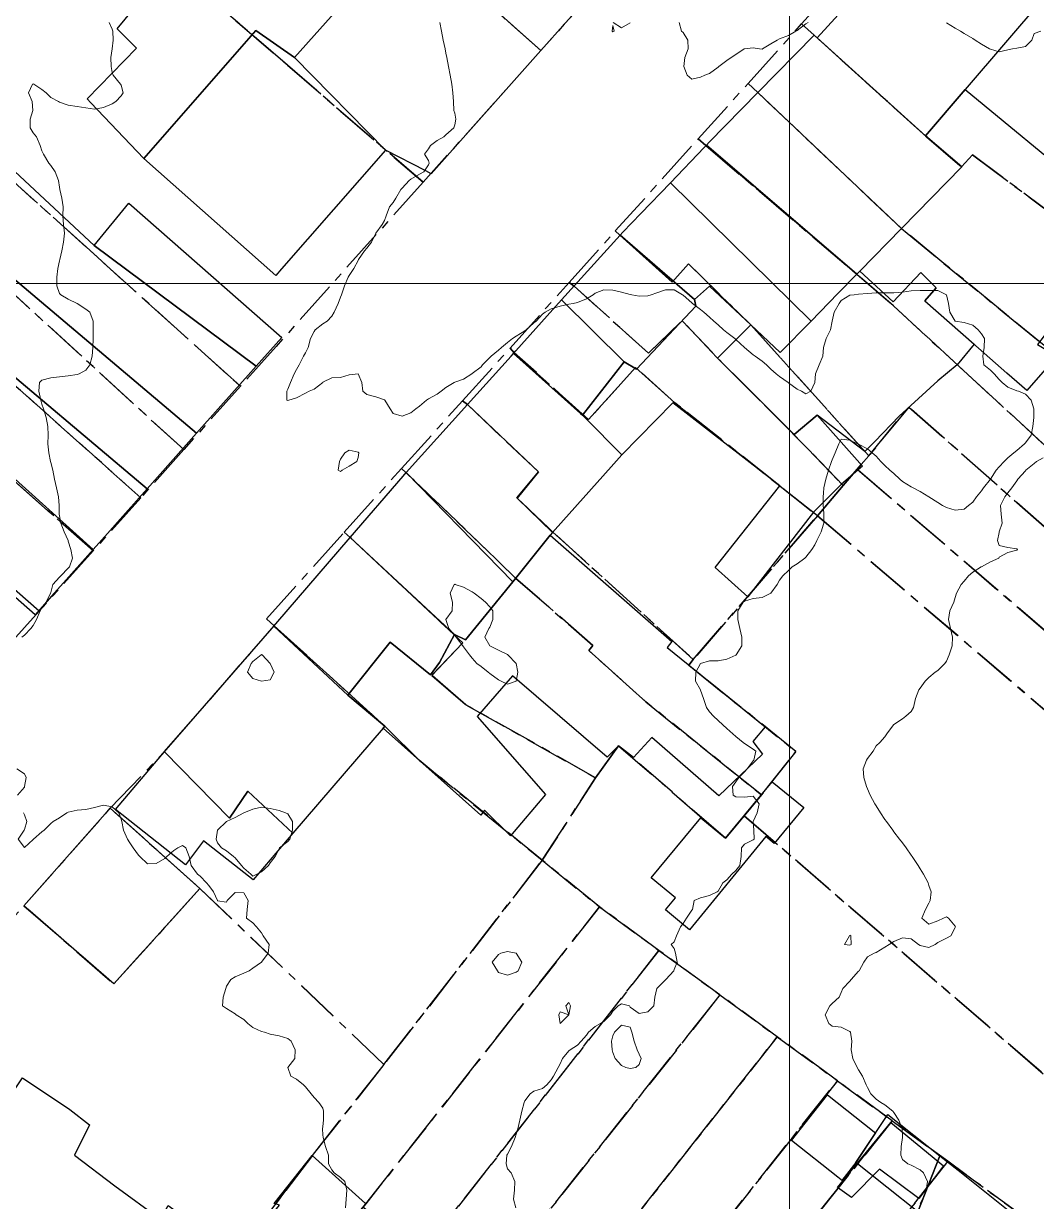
# Model space of a CAD drawing. Header units: centimetres. Extents: x 0 to 642158, y -847 to 649707.
# Drawn here: x 616123.2 to 616180.9, y 621335.1 to 621402.2 of the extents above; entities that cross this region are included whole.
import ezdxf

# ---------------------------------------------------------------- set-up
doc = ezdxf.new("R2010")
doc.units = ezdxf.units.CM
doc.header["$MEASUREMENT"] = 0
doc.linetypes.add('CENTERX2', pattern=[4, 2.5, -0.5, 0.5, -0.5])
doc.layers.add('MEV_grille', color=254, linetype='Continuous', lineweight=9)
doc.layers.add('WAL_topographie 0.5', color=253, linetype='Continuous', lineweight=20)
doc.layers.add('SPW_batiments', color=7, linetype='Continuous')
doc.layers.add('SPW_parcellaire cadastral', color=7, linetype='CENTERX2', lineweight=25, true_color=0xff0542)

# ---------------------------------------------------------------- blocks, each defined once
blk = doc.blocks.new('*U114')
at = {"layer": 'MEV_grille', "transparency": 33554687}
blk.add_lwpolyline([(-1338.461, 0), (1338.461, 0)], dxfattribs=at)
blk = doc.blocks.new('*U115')
at = {"layer": 'MEV_grille', "color": 0, "linetype": 'ByBlock', "lineweight": -2, "transparency": 16777216}
blk.add_blockref('*U114', (0, -1000), dxfattribs=at)
blk = doc.blocks.new('*U112')
at = {"layer": 'MEV_grille', "transparency": 33554687}
blk.add_lwpolyline([(0, 1825.476), (0, -1825.476)], dxfattribs=at)
blk = doc.blocks.new('*U113')
at = {"layer": 'MEV_grille', "color": 0, "linetype": 'ByBlock', "lineweight": -2, "transparency": 16777216}
blk.add_blockref('*U112', (800, 0), dxfattribs=at)

msp = doc.modelspace()

# ---------------------------------------------------------------- linework, layer by layer
at = {"layer": 'SPW_batiments'}
for points in [[(616155.984, 621404.39), (616152.657, 621400.651), (616145.04, 621407.45), (616148.363, 621411.175), (616155.984, 621404.39)], [(616181.301, 621403.68), (616176.815, 621398.438), (616174.55, 621395.79), (616168.393, 621401.376), (616175.243, 621408.891), (616181.301, 621403.68)], [(616145.04, 621407.45), (616138.619, 621400.254), (616136.436, 621401.804), (616130.056, 621394.508), (616127.032, 621397.682), (616126.819, 621397.903), (616129.636, 621400.786), (616128.536, 621401.886), (616131.537, 621405.528)], [(616152.657, 621400.651), (616146.419, 621393.638), (616146.113, 621393.797), (616143.819, 621394.988), (616138.619, 621400.254), (616145.04, 621407.45), (616152.657, 621400.651)], [(616138.619, 621400.254), (616143.819, 621394.988), (616137.889, 621388.218), (616137.57, 621387.854), (616130.056, 621394.508), (616136.436, 621401.804), (616138.619, 621400.254)], [(616168.393, 621401.376), (616174.55, 621395.79), (616176.621, 621394.03), (616173.188, 621390.517), (616165.015, 621398.258), (616168.218, 621401.523), (616168.393, 621401.376)], [(616173.188, 621390.517), (616170.823, 621388.097), (616170.646, 621387.915), (616162.086, 621395.274), (616162.244, 621395.435), (616165.015, 621398.258), (616173.188, 621390.517)], [(616183.636, 621392.809), (616182.169, 621391.042), (616185.537, 621388.41), (616183.437, 621385.909), (616182.82, 621386.359), (616180.937, 621383.909), (616182.037, 621383.259), (616180.321, 621381.292), (616179.187, 621382.292), (616174.52, 621386.408), (616175.17, 621387.141), (616174.287, 621388.008), (616172.72, 621386.341), (616170.823, 621388.097), (616173.188, 621390.517), (616176.621, 621394.03), (616174.55, 621395.79), (616176.815, 621398.438), (616183.636, 621392.809)], [(616170.646, 621387.915), (616169.569, 621386.814), (616168.043, 621385.252), (616160.031, 621393.128), (616161.949, 621395.131), (616162.086, 621395.274), (616170.646, 621387.915)], [(616136.452, 621382.687), (616133.049, 621378.858), (616118.925, 621390.793), (616122.144, 621394.306), (616127.216, 621389.562), (616136.452, 621382.687)], [(616112.994, 621389.692), (616115.977, 621393.357), (616118.925, 621390.793), (616133.049, 621378.858), (616130.234, 621375.691), (616120.363, 621384.01), (616119.078, 621384.752), (616117.773, 621385.504), (616112.994, 621389.692)], [(616168.043, 621385.252), (616166.288, 621383.456), (616164.603, 621385.041), (616162.267, 621387.238), (616161.397, 621386.486), (616157.163, 621390.145), (616157.318, 621390.317), (616158.344, 621391.366), (616160.031, 621393.128), (616168.043, 621385.252)], [(616136.454, 621382.687), (616127.216, 621389.562), (616129.196, 621391.968), (616137.903, 621384.318), (616136.454, 621382.687)], [(616161.397, 621386.486), (616161.489, 621386.105), (616158.1, 621382.505), (616157.39, 621382.937), (616153.84, 621386.453), (616157.163, 621390.145), (616161.397, 621386.486)], [(616173.066, 621379.839), (616171.67, 621378.396), (616171.111, 621377.819), (616168.388, 621379.891), (616167.088, 621378.791), (616166.858, 621379.02), (616164.372, 621381.496), (616162.721, 621383.14), (616163.321, 621383.746), (616164.603, 621385.041), (616166.289, 621383.457), (616168.043, 621385.252), (616169.569, 621386.814), (616170.646, 621387.915), (616170.823, 621388.097), (616172.72, 621386.341), (616174.287, 621388.008), (616175.17, 621387.142), (616174.52, 621386.408), (616177.33, 621383.93), (616176.357, 621382.758), (616175.26, 621381.84), (616173.066, 621379.839)], [(616130.234, 621375.691), (616128.558, 621373.807), (616127.981, 621373.157), (616127.161, 621372.235), (616119.824, 621378.848), (616119.321, 621379.332), (616117.614, 621380.974), (616115.497, 621382.92), (616114.037, 621384.263), (616111.915, 621386.036), (616113.084, 621387.429), (616116.68, 621384.264), (616117.773, 621385.504), (616120.363, 621384.01), (616130.234, 621375.691)], [(616164.603, 621385.041), (616162.721, 621383.14), (616167.088, 621378.791), (616168.388, 621379.891), (616170.971, 621376.991), (616169.771, 621375.958), (616168.171, 621374.358), (616164.439, 621369.54), (616162.589, 621371.207), (616166.271, 621375.858), (616160.171, 621380.59), (616157.271, 621377.639), (616155.177, 621379.731), (616155.018, 621379.89), (616157.39, 621382.937), (616158.1, 621382.505), (616161.489, 621386.105), (616161.397, 621386.486), (616162.267, 621387.238), (616164.603, 621385.041)], [(616157.39, 621382.937), (616155.018, 621379.89), (616154.907, 621379.992), (616151.102, 621383.411), (616151.238, 621383.562), (616153.84, 621386.453), (616157.39, 621382.937)], [(616111.915, 621386.036), (616114.037, 621384.263), (616117.614, 621380.974), (616119.321, 621379.332), (616119.545, 621379.117), (616119.824, 621378.848), (616127.161, 621372.235), (616125.484, 621370.35), (616124.949, 621369.748), (616123.855, 621368.517), (616116.17, 621375.283), (616117.791, 621377.124), (616110.061, 621383.931), (616111.915, 621386.036)], [(616154.907, 621379.992), (616155.018, 621379.89), (616155.177, 621379.731), (616157.271, 621377.639), (616156.66, 621376.955), (616153.47, 621373.385), (616153.32, 621373.217), (616151.304, 621375.172), (616152.521, 621376.656), (616148.475, 621380.492), (616150.965, 621383.259), (616151.102, 621383.411), (616154.907, 621379.992)], [(616152.521, 621376.656), (616151.304, 621375.172), (616153.32, 621373.217), (616153.188, 621373.056), (616151.052, 621370.409), (616144.987, 621376.617), (616148.475, 621380.492), (616152.521, 621376.656)], [(616151.052, 621370.409), (616148.373, 621367.089), (616147.74, 621367.405), (616141.805, 621372.929), (616144.814, 621376.425), (616144.987, 621376.617), (616151.052, 621370.409)], [(616160.122, 621367.007), (616159.84, 621366.657), (616165.423, 621362.141), (616164.723, 621361.308), (616165.273, 621360.591), (616162.79, 621358.207), (616158.973, 621361.54), (616157.923, 621360.39), (616157.073, 621361.057), (616156.44, 621360.407), (616151.04, 621365.056), (616149.023, 621362.739), (616151.582, 621359.831), (616152.924, 621358.289), (616150.924, 621355.939), (616149.441, 621357.406), (616149.241, 621357.106), (616143.673, 621362.072), (616143.773, 621362.188), (616141.673, 621363.955), (616144.073, 621366.955), (616146.373, 621365.105), (616146.89, 621365.805), (616147.74, 621367.405), (616148.373, 621367.089), (616151.052, 621370.409), (616153.188, 621373.056), (616160.122, 621367.007)], [(616147.74, 621367.405), (616146.89, 621365.805), (616146.373, 621365.105), (616144.073, 621366.955), (616141.673, 621363.955), (616137.461, 621367.883), (616137.572, 621368.01), (616141.805, 621372.929), (616147.74, 621367.405)], [(616141.673, 621363.955), (616143.773, 621362.188), (616143.673, 621362.072), (616138.541, 621356.087), (616135.974, 621358.487), (616134.924, 621356.937), (616131.219, 621360.716), (616131.322, 621360.833), (616137.357, 621367.763), (616137.461, 621367.883), (616141.673, 621363.955)], [(616134.924, 621356.937), (616135.974, 621358.487), (616138.541, 621356.087), (616136.274, 621353.437), (616133.441, 621355.654), (616132.424, 621354.287), (616128.441, 621357.436), (616131.074, 621360.543), (616131.219, 621360.716), (616134.924, 621356.937)], [(616167.623, 621357.541), (616165.941, 621355.491), (616165.474, 621355.891), (616161.124, 621350.59), (616159.757, 621351.723), (616160.324, 621352.407), (616158.941, 621353.54), (616161.774, 621356.957), (616163.174, 621355.807), (616165.823, 621359.008), (616167.623, 621357.541)], [(616133.241, 621352.937), (616128.342, 621347.503), (616123.225, 621351.953), (616128.141, 621357.503), (616133.241, 621352.937)], [(616125.837, 621340.352), (616126.95, 621339.474), (616126.097, 621337.748), (616128.399, 621335.997), (616131.002, 621334.111), (616131.411, 621333.814), (616128.872, 621330.096), (616126.678, 621327.169), (616121.53, 621330.987), (616120.109, 621331.889), (616117.715, 621334.021), (616123.149, 621342.164), (616125.837, 621340.352)], [(616169.753, 621336.342), (616169.563, 621336.493), (616166.922, 621338.593), (616168.986, 621341.189), (616171.629, 621339.088), (616171.714, 621339.021), (616170.586, 621337.324), (616169.786, 621336.317), (616169.759, 621336.338), (616169.753, 621336.342)], [(616175.576, 621337.142), (616174.176, 621335.292), (616171.943, 621336.959), (616170.343, 621335.341), (616169.543, 621335.908), (616172.575, 621339.609), (616175.576, 621337.142)], [(616172.412, 621340.072), (616175.374, 621337.716), (616174.112, 621334.519), (616170.586, 621337.324), (616172.412, 621340.072)], [(616142.676, 621335.005), (616142.543, 621334.788), (616145.844, 621332.356), (616145.594, 621331.705), (616146.877, 621330.589), (616145.327, 621328.955), (616146.294, 621327.856), (616142.825, 621323.066), (616140.296, 621324.839), (616136.444, 621327.538), (616136.294, 621327.288), (616133.194, 621329.254), (616127.485, 621321.955), (616124.545, 621324.186), (616126.678, 621327.169), (616128.872, 621330.096), (616131.411, 621333.814), (616131.002, 621334.111), (616131.443, 621334.887), (616135.427, 621332.037), (616137.776, 621334.905), (616137.476, 621335.005), (616139.643, 621337.738), (616142.676, 621335.005)], [(616174.039, 621333.225), (616173.706, 621333.49), (616174.364, 621334.318), (616174.112, 621334.519), (616175.374, 621337.716), (616176.41, 621336.893), (616179.746, 621334.239), (616177.041, 621330.837), (616174.039, 621333.225)]]:
    msp.add_lwpolyline(points, dxfattribs=at)
at = {"layer": 'SPW_parcellaire cadastral'}
for points in [[(616155.979, 621404.394), (616152.658, 621400.65), (616145.021, 621407.427), (616143.418, 621408.849), (616139.793, 621412.066), (616137.325, 621414.253), (616121.355, 621428.427), (616124.918, 621432.525), (616148.422, 621411.239), (616155.979, 621404.394)], [(616115.494, 621421.685), (616121.355, 621428.427), (616137.325, 621414.253), (616139.793, 621412.066), (616143.418, 621408.849), (616145.021, 621407.427), (616152.658, 621400.65), (616145.951, 621393.157), (616138.227, 621399.814), (616135.513, 621402.154), (616123.174, 621412.79), (616115.789, 621419.156), (616114.411, 621420.343), (616115.494, 621421.685)], [(616135.55, 621381.536), (616126.967, 621389.281), (616121.918, 621393.838), (616113.797, 621401.167), (616114.662, 621402.239), (616123.174, 621412.79), (616135.513, 621402.154), (616138.227, 621399.814), (616145.951, 621393.157), (616137.586, 621383.811), (616135.55, 621381.536)], [(616246.298, 621348.366), (616246.739, 621347.985), (616239.375, 621342.416), (616185.537, 621388.409), (616182.17, 621391.041), (616177.232, 621394.709), (616176.614, 621394.036), (616174.614, 621395.736), (616168.219, 621401.523), (616167.503, 621402.171), (616174.288, 621409.713), (616174.98, 621409.084), (616181.301, 621403.679), (616183.621, 621401.733), (616200.683, 621387.293), (616232.882, 621359.967), (616246.298, 621348.366)], [(616135.55, 621381.536), (616132.32, 621377.927), (616118.772, 621390.336), (616115.862, 621393.002), (616102.343, 621405.384), (616105.2, 621408.925), (616113.797, 621401.167), (616121.918, 621393.838), (616126.967, 621389.281), (616135.55, 621381.536)], [(616102.343, 621405.384), (616115.862, 621393.002), (616118.772, 621390.336), (616132.32, 621377.927), (616129.871, 621375.191), (616120.414, 621383.637), (616099.715, 621402.127), (616102.343, 621405.384)], [(616097.049, 621398.822), (616099.715, 621402.127), (616120.414, 621383.637), (616129.871, 621375.191), (616127.166, 621372.168), (616119.873, 621378.622), (616117.692, 621380.553), (616115.052, 621382.889), (616114.308, 621383.547), (616097.049, 621398.822)], [(616167.503, 621402.171), (616168.219, 621401.523), (616174.614, 621395.736), (616176.614, 621394.036), (616177.232, 621394.709), (616182.17, 621391.041), (616185.537, 621388.409), (616239.375, 621342.416), (616236.079, 621339.916), (616234.326, 621338.587), (616217.195, 621353.218), (616214.306, 621355.686), (616182.138, 621383.159), (616181.608, 621383.611), (616179.031, 621385.725), (616175.609, 621388.531), (616173.188, 621390.516), (616165.015, 621398.258), (616164.458, 621398.786), (616167.503, 621402.171)], [(616094.051, 621395.126), (616097.049, 621398.822), (616114.308, 621383.547), (616115.052, 621382.889), (616117.692, 621380.553), (616119.873, 621378.622), (616127.166, 621372.168), (616124.094, 621368.736), (616116.796, 621375.147), (616111.911, 621379.438), (616107.061, 621383.659), (616094.591, 621394.652), (616094.051, 621395.126)], [(616161.608, 621395.619), (616164.458, 621398.786), (616165.015, 621398.258), (616173.188, 621390.516), (616175.609, 621388.531), (616179.031, 621385.725), (616181.608, 621383.611), (616182.138, 621383.159), (616214.306, 621355.686), (616217.195, 621353.218), (616234.326, 621338.587), (616228.822, 621334.417), (616176.428, 621382.709), (616172.737, 621386.108), (616170.646, 621387.915), (616162.054, 621395.239), (616161.608, 621395.619)], [(616097.539, 621372.914), (616085.3, 621383.81), (616085.089, 621383.997), (616094.051, 621395.126), (616094.591, 621394.652), (616107.061, 621383.659), (616111.911, 621379.438), (616116.796, 621375.147), (616124.094, 621368.736), (616121.466, 621365.8), (616113.057, 621373.729), (616111.673, 621372.201), (616110.149, 621373.511), (616107.739, 621375.583), (616104.639, 621372.418), (616102.54, 621374.365), (616100.501, 621376.256), (616097.539, 621372.914)], [(616156.895, 621390.379), (616161.608, 621395.619), (616162.054, 621395.239), (616170.646, 621387.915), (616172.737, 621386.108), (616176.428, 621382.709), (616228.822, 621334.417), (616226.565, 621332.86), (616224.752, 621334.587), (616219.886, 621339.255), (616217.592, 621341.463), (616173.609, 621380.354), (616171.321, 621377.579), (616164.604, 621385.041), (616161.068, 621388.503), (616160.131, 621387.463), (616157.158, 621390.139), (616156.895, 621390.379)], [(616156.895, 621390.379), (616157.158, 621390.139), (616160.131, 621387.463), (616161.068, 621388.503), (616164.604, 621385.041), (616171.321, 621377.579), (616170.887, 621377.082), (616170.663, 621376.812), (616169.865, 621375.878), (616167.857, 621377.979), (616162.679, 621383.182), (616160.701, 621385.267), (616158.786, 621383.427), (616154.549, 621387.24), (616154.265, 621387.452), (616156.895, 621390.379)], [(616168.399, 621374.165), (616166.088, 621376), (616160.28, 621380.602), (616158.05, 621382.609), (616155.374, 621379.636), (616151.137, 621383.449), (616150.903, 621383.712), (616154.265, 621387.452), (616154.549, 621387.24), (616158.786, 621383.427), (616160.701, 621385.267), (616162.679, 621383.182), (616167.857, 621377.979), (616169.865, 621375.878), (616168.399, 621374.165)], [(616168.399, 621374.165), (616161.337, 621365.975), (616153.339, 621373.238), (616151.289, 621375.188), (616152.522, 621376.655), (616148.476, 621380.492), (616148.202, 621380.715), (616150.903, 621383.712), (616151.137, 621383.449), (616155.374, 621379.636), (616158.05, 621382.609), (616160.28, 621380.602), (616166.088, 621376), (616168.399, 621374.165)], [(616165.212, 621358.268), (616158.631, 621363.568), (616155.386, 621366.483), (616155.613, 621366.777), (616151.221, 621370.618), (616144.988, 621376.616), (616144.73, 621376.857), (616148.202, 621380.715), (616148.476, 621380.492), (616152.522, 621376.655), (616151.289, 621375.188), (616153.339, 621373.238), (616161.337, 621365.975), (616161.073, 621365.656), (616167.176, 621360.738), (616165.212, 621358.268)], [(616170.663, 621376.812), (616170.887, 621377.082), (616171.321, 621377.579), (616173.609, 621380.354), (616217.592, 621341.463), (616215.093, 621338.624), (616170.663, 621376.812)], [(616165.212, 621358.268), (616164.232, 621357.084), (616163.174, 621355.807), (616157.074, 621361.056), (616155.773, 621359.241), (616148.377, 621363.405), (616146.452, 621365.074), (616148.21, 621366.93), (616147.72, 621367.378), (616141.803, 621372.93), (616141.464, 621373.226), (616144.73, 621376.857), (616144.988, 621376.616), (616151.221, 621370.618), (616155.613, 621366.777), (616155.386, 621366.483), (616158.631, 621363.568), (616165.212, 621358.268)], [(616168.399, 621374.165), (616169.865, 621375.878), (616170.663, 621376.812), (616215.093, 621338.624), (616212.893, 621336.129), (616168.399, 621374.165)], [(616165.212, 621358.268), (616167.176, 621360.738), (616161.073, 621365.656), (616161.337, 621365.975), (616168.399, 621374.165), (616212.893, 621336.129), (616202.347, 621324.177), (616164.232, 621357.084), (616165.212, 621358.268)], [(616152.737, 621354.545), (616145.718, 621360.246), (616143.774, 621362.187), (616137.473, 621367.896), (616137.03, 621368.298), (616141.464, 621373.226), (616141.803, 621372.93), (616147.72, 621367.378), (616148.21, 621366.93), (616146.452, 621365.074), (616148.377, 621363.405), (616155.773, 621359.241), (616152.737, 621354.545)], [(616143.722, 621342.909), (616133.242, 621352.936), (616128.141, 621357.503), (616131.216, 621360.71), (616137.473, 621367.896), (616143.774, 621362.187), (616145.718, 621360.246), (616152.737, 621354.545), (616143.722, 621342.909)], [(616202.347, 621324.177), (616199.277, 621320.261), (616195.619, 621322.935), (616191.966, 621325.604), (616187.887, 621328.584), (616184.121, 621331.336), (616180.105, 621334.271), (616175.822, 621337.4), (616172.66, 621339.71), (616169.544, 621341.987), (616166.119, 621344.49), (616162.855, 621346.874), (616159.381, 621349.413), (616155.992, 621351.889), (616152.737, 621354.545), (616155.773, 621359.241), (616157.074, 621361.056), (616163.174, 621355.807), (616164.232, 621357.084), (616202.347, 621324.177)], [(616123.225, 621351.952), (616128.141, 621357.503), (616133.242, 621352.936), (616128.343, 621347.503), (616123.225, 621351.952)], [(616131.126, 621319.315), (616127.446, 621321.903), (616134.805, 621331.339), (616139.644, 621337.737), (616143.722, 621342.909), (616152.737, 621354.545), (616155.992, 621351.889), (616142.697, 621334.982), (616142.401, 621334.63), (616136.445, 621327.537), (616131.126, 621319.315)], [(616143.722, 621342.909), (616139.644, 621337.737), (616134.805, 621331.339), (616127.446, 621321.903), (616124.409, 621324.045), (616110.537, 621333.849), (616109.983, 621337.002), (616123.225, 621351.952), (616128.343, 621347.503), (616133.242, 621352.936), (616143.722, 621342.909)], [(616131.126, 621319.315), (616136.445, 621327.537), (616142.401, 621334.63), (616142.697, 621334.982), (616155.992, 621351.889), (616159.381, 621349.413), (616145.834, 621332.13), (616144.351, 621330.239), (616141.148, 621326.055), (616140.246, 621324.77), (616134.579, 621316.887), (616131.126, 621319.315)], [(616134.579, 621316.887), (616140.246, 621324.77), (616141.148, 621326.055), (616144.351, 621330.239), (616145.834, 621332.13), (616159.381, 621349.413), (616162.855, 621346.874), (616143.578, 621322.538), (616143.195, 621322.055), (616138.077, 621314.434), (616134.579, 621316.887)], [(616166.119, 621344.49), (616153.477, 621328.456), (616151.695, 621326.156), (616148.308, 621322.014), (616146.562, 621319.638), (616141.182, 621312.258), (616138.077, 621314.434), (616143.195, 621322.055), (616143.578, 621322.538), (616162.855, 621346.874), (616166.119, 621344.49)], [(616169.544, 621341.987), (616155.128, 621323.822), (616150.029, 621317.158), (616144.594, 621309.866), (616141.182, 621312.258), (616146.562, 621319.638), (616148.308, 621322.014), (616151.695, 621326.156), (616153.477, 621328.456), (616166.119, 621344.49), (616169.544, 621341.987)], [(616169.544, 621341.987), (616172.66, 621339.71), (616158.096, 621321.54), (616147.865, 621307.574), (616144.594, 621309.866), (616150.029, 621317.158), (616155.128, 621323.822), (616169.544, 621341.987)], [(616172.66, 621339.71), (616175.822, 621337.4), (616161.546, 621319.307), (616151.586, 621305.016), (616147.865, 621307.574), (616158.096, 621321.54), (616172.66, 621339.71)], [(616180.105, 621334.271), (616166.899, 621317.949), (616159.64, 621308.822), (616155.312, 621302.454), (616151.586, 621305.016), (616161.546, 621319.307), (616175.822, 621337.4), (616180.105, 621334.271)]]:
    msp.add_lwpolyline(points, dxfattribs=at)
at = {"layer": 'WAL_topographie 0.5'}
for points in [[(616128.068, 621402.25), (616128.25, 621401.869), (616128.284, 621401.75), (616128.304, 621401.25), (616128.25, 621400.75), (616128.25, 621400.75), (616128.175, 621400.25), (616128.186, 621399.75), (616128.25, 621399.408), (616128.31, 621399.25), (616128.719, 621398.75), (616128.75, 621398.679), (616128.881, 621398.25), (616128.75, 621398.083), (616128.45, 621397.75), (616128.25, 621397.629), (616127.75, 621397.413), (616127.25, 621397.315), (616126.75, 621397.398), (616126.25, 621397.476), (616125.75, 621397.55), (616125.25, 621397.722), (616125.188, 621397.75), (616124.75, 621397.984), (616124.484, 621398.25), (616124.25, 621398.445), (616123.792, 621398.75), (616123.75, 621398.764), (616123.712, 621398.75), (616123.485, 621398.25), (616123.694, 621397.75), (616123.726, 621397.25), (616123.57, 621396.75), (616123.57, 621396.25), (616123.75, 621395.969), (616123.934, 621395.75), (616124.153, 621395.25), (616124.25, 621394.95), (616124.333, 621394.75), (616124.639, 621394.25), (616124.75, 621394.107), (616124.992, 621393.75), (616125.2, 621393.25), (616125.25, 621392.875), (616125.263, 621392.75), (616125.388, 621392.25), (616125.466, 621391.75), (616125.444, 621391.25), (616125.48, 621390.75), (616125.525, 621390.25), (616125.473, 621389.75), (616125.38, 621389.25), (616125.266, 621388.75), (616125.25, 621388.679), (616125.145, 621388.25), (616125.09, 621387.75), (616125.105, 621387.25), (616125.25, 621386.822), (616125.329, 621386.75), (616125.75, 621386.5), (616126.25, 621386.25), (616126.25, 621386.25), (616126.75, 621385.93), (616126.975, 621385.75), (616127.163, 621385.25), (616127.167, 621384.75), (616127.163, 621384.25), (616127.155, 621383.75), (616127.107, 621383.25), (616126.975, 621382.75), (616126.75, 621382.45), (616126.375, 621382.25), (616126.25, 621382.208), (616125.75, 621382.13), (616125.25, 621382.065), (616124.75, 621382.009), (616124.25, 621381.886), (616124.1, 621381.75), (616124.062, 621381.25), (616124.182, 621380.75), (616124.25, 621380.523), (616124.331, 621380.25), (616124.481, 621379.75), (616124.583, 621379.25), (616124.605, 621378.75), (616124.579, 621378.25), (616124.634, 621377.75), (616124.739, 621377.25), (616124.75, 621377.205), (616124.861, 621376.75), (616124.972, 621376.25), (616125.079, 621375.75), (616125.196, 621375.25), (616125.229, 621374.75), (616125.231, 621374.25), (616125.25, 621374.15), (616125.321, 621373.75), (616125.508, 621373.25), (616125.735, 621372.75), (616125.75, 621372.708), (616125.899, 621372.25), (616125.981, 621371.75), (616125.823, 621371.25), (616125.75, 621371.175), (616125.325, 621370.75), (616125.25, 621370.674), (616124.868, 621370.25), (616124.75, 621369.788), (616124.74, 621369.75), (616124.491, 621369.25), (616124.25, 621368.925), (616124.144, 621368.75), (616123.937, 621368.25), (616123.75, 621367.917), (616123.623, 621367.75), (616123.25, 621367.37), (616123.099, 621367.25)], [(616146.9, 621402.25), (616147, 621401.75), (616147.1, 621401.25), (616147.2, 621400.75), (616147.25, 621400.5), (616147.3, 621400.25), (616147.4, 621399.75), (616147.494, 621399.25), (616147.583, 621398.75), (616147.653, 621398.25), (616147.673, 621397.75), (616147.708, 621397.25), (616147.75, 621397.083), (616147.809, 621396.75), (616147.75, 621396.417), (616147.71, 621396.25), (616147.25, 621395.853), (616147.125, 621395.75), (616146.75, 621395.531), (616146.367, 621395.25), (616146.25, 621395.066), (616146.036, 621394.75), (616146.25, 621394.397), (616146.304, 621394.25), (616146.25, 621394.146), (616145.986, 621393.75), (616145.75, 621393.621), (616145.25, 621393.335), (616145.153, 621393.25), (616144.75, 621392.816), (616144.69, 621392.75), (616144.407, 621392.25), (616144.25, 621392.007), (616144.041, 621391.75), (616143.851, 621391.25), (616143.75, 621390.97), (616143.616, 621390.75), (616143.25, 621390.25), (616143.25, 621390.25), (616143.01, 621389.75), (616142.75, 621389.403), (616142.622, 621389.25), (616142.278, 621388.75), (616142.25, 621388.708), (616142.014, 621388.25), (616141.75, 621387.848), (616141.683, 621387.75), (616141.484, 621387.25), (616141.299, 621386.75), (616141.25, 621386.618), (616141.12, 621386.25), (616140.892, 621385.75), (616140.75, 621385.529), (616140.479, 621385.25), (616140.25, 621385.087), (616139.804, 621384.75), (616139.75, 621384.663), (616139.548, 621384.25), (616139.406, 621383.75), (616139.25, 621383.438), (616139.15, 621383.25), (616138.894, 621382.75), (616138.75, 621382.5), (616138.614, 621382.25), (616138.408, 621381.75), (616138.25, 621381.375), (616138.192, 621381.25), (616138.194, 621380.75), (616138.25, 621380.733), (616138.306, 621380.75), (616138.75, 621380.875), (616139.25, 621381.139), (616139.472, 621381.25), (616139.75, 621381.375), (616140.234, 621381.75), (616140.25, 621381.764), (616140.75, 621382.008), (616141.25, 621382.03), (616141.75, 621382.187), (616142.25, 621382.25), (616142.25, 621382.25), (616142.25, 621382.25), (616142.469, 621381.75), (616142.511, 621381.25), (616142.75, 621381.06), (616143.25, 621380.926), (616143.75, 621380.77), (616143.772, 621380.75), (616144.08, 621380.25), (616144.25, 621379.992), (616144.75, 621379.832), (616145.25, 621380.032), (616145.543, 621380.25), (616145.75, 621380.399), (616146.142, 621380.75), (616146.25, 621380.825), (616146.75, 621381.083), (616146.972, 621381.25), (616147.25, 621381.467), (616147.714, 621381.75), (616147.75, 621381.77), (616148.25, 621381.95), (616148.734, 621382.25), (616148.75, 621382.261), (616149.25, 621382.635), (616149.34, 621382.75), (616149.75, 621383.173), (616149.821, 621383.25), (616150.25, 621383.591), (616150.419, 621383.75), (616150.75, 621384.025), (616151.038, 621384.25), (616151.25, 621384.389), (616151.75, 621384.703), (616151.825, 621384.75), (616152.25, 621385.153), (616152.386, 621385.25), (616152.75, 621385.65), (616152.906, 621385.75), (616153.25, 621385.95), (616153.75, 621386.094), (616154.25, 621386.207), (616154.5, 621386.25), (616154.75, 621386.3), (616155.25, 621386.51), (616155.625, 621386.75), (616155.75, 621386.837), (616156.25, 621387.036), (616156.75, 621387.007), (616157.25, 621386.899), (616157.75, 621386.765), (616157.833, 621386.75), (616158.25, 621386.672), (616158.75, 621386.696), (616158.938, 621386.75), (616159.25, 621386.85), (616159.75, 621387.036), (616160.25, 621387.031), (616160.724, 621386.75), (616160.75, 621386.734), (616161.25, 621386.293), (616161.298, 621386.25), (616161.75, 621385.9), (616161.944, 621385.75), (616162.25, 621385.479), (616162.5, 621385.25), (616162.75, 621385.028), (616163.062, 621384.75), (616163.25, 621384.6), (616163.702, 621384.25), (616163.75, 621384.207), (616164.25, 621383.75), (616164.25, 621383.75), (616164.75, 621383.333), (616164.861, 621383.25), (616165.25, 621382.958), (616165.5, 621382.75), (616165.75, 621382.508), (616166.046, 621382.25), (616166.25, 621382.088), (616166.729, 621381.75), (616166.75, 621381.734), (616167.25, 621381.369), (616167.5, 621381.25), (616167.75, 621381.111), (616168.028, 621381.25), (616168.25, 621381.75), (616168.25, 621381.751), (616168.286, 621382.25), (616168.5, 621382.75), (616168.714, 621383.25), (616168.75, 621383.75), (616168.75, 621383.75), (616168.893, 621384.25), (616169.15, 621384.75), (616169.25, 621385.25), (616169.25, 621385.25), (616169.35, 621385.75), (616169.635, 621386.25), (616169.75, 621386.417), (616170.25, 621386.717), (616170.5, 621386.75), (616170.75, 621386.779), (616171.25, 621386.829), (616171.75, 621386.85), (616172.25, 621386.85), (616172.75, 621386.85), (616173.25, 621386.893), (616173.75, 621386.967), (616174.25, 621387), (616174.75, 621387), (616175.25, 621386.989), (616175.75, 621386.75), (616175.75, 621386.75), (616175.863, 621386.25), (616175.942, 621385.75), (616176.25, 621385.25), (616176.25, 621385.25), (616176.75, 621385.165), (616177.25, 621385.024), (616177.561, 621384.75), (616177.75, 621384.524), (616177.907, 621384.25), (616177.906, 621383.75), (616177.819, 621383.25), (616177.878, 621382.75), (616178.25, 621382.448), (616178.464, 621382.25), (616178.75, 621381.924), (616178.913, 621381.75), (616179.25, 621381.492), (616179.75, 621381.284), (616179.843, 621381.25), (616180.25, 621381.078), (616180.573, 621380.75), (616180.733, 621380.25), (616180.724, 621379.75), (616180.677, 621379.25), (616180.565, 621378.75), (616180.25, 621378.317), (616180.191, 621378.25), (616179.75, 621377.881), (616179.59, 621377.75), (616179.25, 621377.457), (616179.034, 621377.25), (616178.75, 621376.941), (616178.58, 621376.75), (616178.25, 621376.25), (616178.25, 621376.25), (616177.852, 621375.75), (616177.75, 621375.588), (616177.469, 621375.25), (616177.25, 621374.941), (616177.002, 621374.75), (616176.75, 621374.532), (616176.25, 621374.48), (616175.75, 621374.636), (616175.524, 621374.75), (616175.25, 621374.911), (616174.75, 621375.25), (616174.75, 621375.25), (616174.25, 621375.549), (616173.859, 621375.75), (616173.75, 621375.808), (616173.25, 621376.12), (616173.095, 621376.25), (616172.75, 621376.562), (616172.534, 621376.75), (616172.25, 621377.034), (616172.021, 621377.25), (616171.75, 621377.556), (616171.515, 621377.75), (616171.25, 621377.971), (616170.75, 621378.234), (616170.689, 621378.25), (616170.25, 621378.477), (616169.75, 621378.519), (616169.623, 621378.25), (616169.417, 621377.75), (616169.25, 621377.341), (616169.212, 621377.25), (616169.029, 621376.75), (616168.878, 621376.25), (616168.77, 621375.75), (616168.75, 621375.45), (616168.736, 621375.25), (616168.738, 621374.75), (616168.75, 621374.583), (616168.765, 621374.25), (616168.767, 621373.75), (616168.75, 621373.685), (616168.608, 621373.25), (616168.368, 621372.75), (616168.25, 621372.51), (616168.093, 621372.25), (616167.75, 621371.805), (616167.684, 621371.75), (616167.25, 621371.426), (616166.966, 621371.25), (616166.75, 621371.052), (616166.435, 621370.75), (616166.25, 621370.492), (616166.117, 621370.25), (616165.75, 621369.75), (616165.75, 621369.75), (616165.25, 621369.517), (616164.75, 621369.448), (616164.25, 621369.305), (616164.184, 621369.25), (616163.863, 621368.75), (616163.863, 621368.25), (616163.993, 621367.75), (616164.092, 621367.25), (616164.097, 621366.75), (616163.775, 621366.25), (616163.75, 621366.228), (616163.25, 621366), (616162.75, 621365.91), (616162.25, 621365.897), (616161.75, 621365.758), (616161.739, 621365.75), (616161.485, 621365.25), (616161.452, 621364.75), (616161.738, 621364.25), (616161.75, 621364.228), (616161.912, 621363.75), (616162.083, 621363.25), (616162.25, 621363), (616162.488, 621362.75), (616162.75, 621362.5), (616163.018, 621362.25), (616163.25, 621362.039), (616163.583, 621361.75), (616163.75, 621361.599), (616164.179, 621361.25), (616164.25, 621361.192), (616164.75, 621360.868), (616164.893, 621360.75), (616164.785, 621360.25), (616164.75, 621360.212), (616164.397, 621359.75), (616164.25, 621359.571), (616163.929, 621359.25), (616163.75, 621359.016), (616163.569, 621358.75), (616163.615, 621358.25), (616163.75, 621358.15), (616164.25, 621358.132), (616164.75, 621358.204), (616165.095, 621357.75), (616164.969, 621357.25), (616164.75, 621356.75), (616164.788, 621356.25), (616164.796, 621355.75), (616164.75, 621355.715), (616164.25, 621355.467), (616164.078, 621355.25), (616164.053, 621354.75), (616163.98, 621354.25), (616163.75, 621353.958), (616163.534, 621353.75), (616163.25, 621353.433), (616163.012, 621353.25), (616162.75, 621352.794), (616162.697, 621352.75), (616162.25, 621352.532), (616161.75, 621352.404), (616161.386, 621352.25), (616161.286, 621351.75), (616161.25, 621351.709), (616160.957, 621351.25), (616160.75, 621350.95), (616160.612, 621350.75), (616160.382, 621350.25), (616160.25, 621349.9), (616160.073, 621349.75), (616160.25, 621349.519), (616160.315, 621349.25), (616160.414, 621348.75), (616160.25, 621348.315), (616160.223, 621348.25), (616159.763, 621347.75), (616159.75, 621347.738), (616159.25, 621347.25), (616159.25, 621347.25), (616159.139, 621346.75), (616159.097, 621346.25), (616158.75, 621345.921), (616158.25, 621345.819), (616157.75, 621346.179), (616157.694, 621346.25), (616157.25, 621346.371), (616157.064, 621346.25), (616156.75, 621345.943), (616156.629, 621345.75), (616156.25, 621345.354), (616156.061, 621345.25), (616155.75, 621345.083), (616155.373, 621344.75), (616155.25, 621344.59), (616154.954, 621344.25), (616154.75, 621344.011), (616154.321, 621343.75), (616154.25, 621343.683), (616153.889, 621343.25), (616153.75, 621342.956), (616153.641, 621342.75), (616153.371, 621342.25), (616153.25, 621342.037), (616153.005, 621341.75), (616152.75, 621341.553), (616152.25, 621341.404), (616152.056, 621341.25), (616151.75, 621340.854), (616151.708, 621340.75), (616151.566, 621340.25), (616151.451, 621339.75), (616151.351, 621339.25), (616151.25, 621338.946), (616151.185, 621338.75), (616150.983, 621338.25), (616150.75, 621337.813), (616150.727, 621337.75), (616150.687, 621337.25), (616150.75, 621336.964), (616150.964, 621336.75), (616151.173, 621336.25), (616151.155, 621335.75), (616151.095, 621335.25), (616151.232, 621334.75)], [(616156.75, 621401.72), (616156.827, 621401.75), (616156.75, 621402.083), (616156.715, 621401.75), (616156.75, 621401.72)], [(616156.776, 621402.25), (616157.25, 621401.94), (616157.75, 621402.228)], [(616160.528, 621402.25), (616160.656, 621401.75), (616160.75, 621401.675), (616161.024, 621401.25), (616161.037, 621400.75), (616160.85, 621400.25), (616160.801, 621399.75), (616160.983, 621399.25), (616161.25, 621399.028), (616161.75, 621399.135), (616162, 621399.25), (616162.25, 621399.357), (616162.75, 621399.71), (616162.797, 621399.75), (616163.25, 621400.093), (616163.484, 621400.25), (616163.75, 621400.437), (616164.238, 621400.75), (616164.25, 621400.76), (616164.75, 621400.816), (616165.107, 621400.75), (616165.25, 621400.737), (616165.282, 621400.75), (616165.75, 621401.034), (616166.117, 621401.25), (616166.25, 621401.313), (616166.75, 621401.509), (616167.179, 621401.75), (616167.25, 621401.797), (616167.75, 621402.169), (616167.871, 621402.25)], [(616175.75, 621402.229), (616176.25, 621401.932), (616176.553, 621401.75), (616176.75, 621401.632), (616177.25, 621401.336), (616177.389, 621401.25), (616177.75, 621401.022), (616178.206, 621400.75), (616178.25, 621400.725), (616178.75, 621400.591), (616179.25, 621400.694), (616179.519, 621400.75), (616179.75, 621400.794), (616180.25, 621400.883), (616180.605, 621401.25), (616180.75, 621401.625), (616181.125, 621401.75)], [(616141.25, 621376.675), (616141.35, 621376.75), (616141.75, 621376.981), (616142.187, 621377.25), (616142.25, 621377.472), (616142.293, 621377.75), (616142.25, 621377.79), (616141.75, 621377.892), (616141.5, 621377.75), (616141.25, 621377.393), (616141.186, 621377.25), (616141.119, 621376.75), (616141.25, 621376.675)], [(616181.25, 621377.457), (616180.869, 621377.25), (616180.75, 621377.145), (616180.274, 621376.75), (616180.25, 621376.728), (616179.822, 621376.25), (616179.75, 621376.161), (616179.48, 621375.75), (616179.25, 621375.474), (616179.077, 621375.25), (616178.835, 621374.75), (616178.868, 621374.25), (616178.919, 621373.75), (616178.759, 621373.25), (616178.75, 621373.205), (616178.665, 621372.75), (616178.75, 621372.472), (616179.25, 621372.353), (616179.75, 621372.283), (616179.798, 621372.25), (616179.75, 621372.206), (616179.25, 621372.066), (616178.75, 621371.806), (616178.725, 621371.75), (616178.25, 621371.539), (616177.75, 621371.259), (616177.731, 621371.25), (616177.25, 621370.955), (616177, 621370.75), (616176.75, 621370.44), (616176.593, 621370.25), (616176.318, 621369.75), (616176.25, 621369.5), (616176.167, 621369.25), (616175.947, 621368.75), (616175.859, 621368.25), (616175.977, 621367.75), (616176.096, 621367.25), (616176.069, 621366.75), (616175.912, 621366.25), (616175.75, 621365.879), (616175.65, 621365.75), (616175.25, 621365.35), (616175.107, 621365.25), (616174.75, 621364.947), (616174.547, 621364.75), (616174.25, 621364.337), (616174.179, 621364.25), (616173.979, 621363.75), (616173.883, 621363.25), (616173.75, 621363.023), (616173.434, 621362.75), (616173.25, 621362.604), (616172.75, 621362.267), (616172.731, 621362.25), (616172.364, 621361.75), (616172.25, 621361.583), (616171.956, 621361.25), (616171.75, 621361.055), (616171.583, 621360.75), (616171.25, 621360.343), (616171.198, 621360.25), (616171.005, 621359.75), (616171.054, 621359.25), (616171.193, 621358.75), (616171.25, 621358.614), (616171.413, 621358.25), (616171.677, 621357.75), (616171.75, 621357.635), (616171.988, 621357.25), (616172.25, 621356.857), (616172.337, 621356.75), (616172.688, 621356.25), (616172.75, 621356.158), (616173.077, 621355.75), (616173.25, 621355.537), (616173.449, 621355.25), (616173.75, 621354.836), (616173.804, 621354.75), (616174.134, 621354.25), (616174.25, 621354.064), (616174.445, 621353.75), (616174.705, 621353.25), (616174.75, 621353.114), (616174.875, 621352.75), (616174.83, 621352.25), (616174.75, 621352.096), (616174.554, 621351.75), (616174.344, 621351.25), (616174.75, 621350.908), (616175.25, 621351.09), (616175.576, 621351.25), (616175.75, 621351.32), (616175.864, 621351.25), (616176.25, 621350.785), (616176.26, 621350.75), (616176.25, 621350.717), (616175.991, 621350.25), (616175.75, 621350.102), (616175.25, 621349.863), (616175.104, 621349.75), (616174.75, 621349.575), (616174.25, 621349.698), (616174.154, 621349.75), (616173.75, 621350.078), (616173.25, 621350.121), (616172.75, 621349.927), (616172.482, 621349.75), (616172.25, 621349.592), (616171.75, 621349.283), (616171.643, 621349.25), (616171.25, 621349.038), (616171.042, 621348.75), (616170.777, 621348.25), (616170.75, 621348.22), (616170.319, 621347.75), (616170.25, 621347.669), (616169.856, 621347.25), (616169.75, 621347.016), (616169.645, 621346.75), (616169.25, 621346.393), (616169.104, 621346.25), (616168.848, 621345.75), (616169.061, 621345.25), (616169.25, 621345.093), (616169.75, 621345.048), (616170.25, 621344.787), (616170.277, 621344.75), (616170.354, 621344.25), (616170.318, 621343.75), (616170.427, 621343.25), (616170.672, 621342.75), (616170.75, 621342.617), (616170.97, 621342.25), (616171.183, 621341.75), (616171.25, 621341.596), (616171.446, 621341.25), (616171.75, 621340.941), (616172.005, 621340.75), (616172.25, 621340.617), (616172.698, 621340.25), (616172.75, 621340.189), (616173.034, 621339.75), (616173.226, 621339.25), (616173.243, 621338.75), (616173.179, 621338.25), (616173.145, 621337.75), (616173.25, 621337.51), (616173.56, 621337.25), (616173.75, 621337.173), (616174.25, 621336.91), (616174.442, 621336.75), (616174.68, 621336.25), (616174.593, 621335.75), (616174.389, 621335.25), (616174.25, 621335.008)], [(616151.25, 621364.75), (616151.25, 621364.75), (616150.75, 621364.574), (616150.397, 621364.75), (616150.25, 621364.821), (616149.75, 621365.182), (616149.65, 621365.25), (616149.25, 621365.583), (616149.012, 621365.75), (616148.75, 621366.055), (616148.591, 621366.25), (616148.25, 621366.691), (616148.208, 621366.75), (616147.825, 621367.25), (616147.75, 621367.35), (616147.417, 621367.75), (616147.25, 621368.25), (616147.25, 621368.25), (616147.25, 621368.25), (616147.6, 621368.75), (616147.617, 621369.25), (616147.5, 621369.75), (616147.714, 621370.25), (616147.75, 621370.262), (616147.783, 621370.25), (616148.25, 621370.094), (616148.75, 621369.831), (616148.856, 621369.75), (616149.25, 621369.453), (616149.505, 621369.25), (616149.75, 621368.985), (616149.929, 621368.75), (616149.921, 621368.25), (616149.75, 621367.828), (616149.687, 621367.75), (616149.464, 621367.25), (616149.75, 621366.75), (616149.75, 621366.75), (616150.25, 621366.51), (616150.75, 621366.265), (616150.781, 621366.25), (616151.25, 621365.75), (616151.25, 621365.75), (616151.348, 621365.25), (616151.25, 621364.75)], [(616136.751, 621364.75), (616136.75, 621364.75), (616136.75, 621364.75), (616136.25, 621364.904), (616135.95, 621365.25), (616136.153, 621365.75), (616136.25, 621365.864), (616136.732, 621366.25), (616136.75, 621366.263), (616136.786, 621366.25), (616137.25, 621365.75), (616137.25, 621365.75), (616137.464, 621365.25), (616137.25, 621364.821), (616136.751, 621364.75)], [(616122.827, 621359.75), (616123.25, 621359.461), (616123.348, 621359.25), (616123.264, 621358.75), (616123.25, 621358.712), (616122.85, 621358.25)], [(616123.194, 621357.25), (616123.25, 621357.125), (616123.379, 621356.75), (616123.25, 621356.3), (616123.241, 621356.25), (616122.895, 621355.75), (616123.25, 621355.272), (616123.75, 621355.726), (616123.773, 621355.75), (616124.25, 621356.168), (616124.383, 621356.25), (616124.75, 621356.629), (616124.896, 621356.75), (616125.25, 621356.968), (616125.673, 621357.25), (616125.75, 621357.29), (616126.25, 621357.405), (616126.75, 621357.443), (616127.25, 621357.557), (616127.75, 621357.682), (616128.25, 621357.593), (616128.625, 621357.25), (616128.75, 621356.886), (616128.791, 621356.75), (616128.889, 621356.25), (616129.111, 621355.75), (616129.25, 621355.532), (616129.447, 621355.25), (616129.75, 621354.833), (616129.821, 621354.75), (616130.25, 621354.35), (616130.75, 621354.366), (616131.25, 621354.654), (616131.36, 621354.75), (616131.75, 621355.098), (616131.991, 621355.25), (616132.25, 621355.384), (616132.442, 621355.25), (616132.64, 621354.75), (616132.75, 621354.25), (616132.75, 621354.25), (616133.103, 621353.75), (616133.25, 621353.641), (616133.61, 621353.25), (616133.75, 621353.104), (616134.024, 621352.75), (616134.237, 621352.25), (616134.25, 621352.229), (616134.75, 621352.162), (616134.8, 621352.25), (616135.25, 621352.7), (616135.75, 621352.69), (616135.994, 621352.25), (616135.938, 621351.75), (616135.901, 621351.25), (616136.25, 621350.976), (616136.461, 621350.75), (616136.75, 621350.417), (616136.853, 621350.25), (616137.183, 621349.75), (616137.137, 621349.25), (616136.75, 621348.75), (616136.75, 621348.75), (616136.25, 621348.397), (616136.041, 621348.25), (616135.75, 621348.115), (616135.25, 621347.9), (616135, 621347.75), (616134.75, 621347.375), (616134.71, 621347.25), (616134.573, 621346.75), (616134.522, 621346.25), (616134.75, 621346.094), (616135.25, 621345.792), (616135.306, 621345.75), (616135.75, 621345.483), (616135.969, 621345.25), (616136.25, 621345.025), (616136.75, 621344.786), (616136.917, 621344.75), (616137.25, 621344.65), (616137.75, 621344.554), (616138.25, 621344.402), (616138.434, 621344.25), (616138.671, 621343.75), (616138.65, 621343.25), (616138.25, 621342.75), (616138.417, 621342.25), (616138.75, 621342.083), (616139.15, 621341.75), (616139.25, 621341.65), (616139.583, 621341.25), (616139.75, 621341.028), (616140.013, 621340.75), (616140.25, 621340.429), (616140.288, 621340.25), (616140.279, 621339.75), (616140.25, 621339.375), (616140.229, 621339.25), (616140.25, 621338.917), (616140.254, 621338.75), (616140.398, 621338.25), (616140.564, 621337.75), (616140.555, 621337.25), (616140.75, 621336.917), (616140.886, 621336.75), (616141.25, 621336.487), (616141.497, 621336.25), (616141.614, 621335.75), (616141.561, 621335.25), (616141.528, 621334.75)], [(616136.484, 621353.75), (616136.25, 621353.641), (616136.141, 621353.75), (616135.75, 621354.097), (616135.609, 621354.25), (616135.25, 621354.674), (616135.146, 621354.75), (616134.75, 621355.089), (616134.469, 621355.25), (616134.25, 621355.541), (616134.174, 621355.75), (616134.25, 621356.25), (616134.25, 621356.25), (616134.75, 621356.75), (616134.75, 621356.75), (616135.25, 621356.977), (616135.75, 621357.25), (616135.75, 621357.25), (616136.25, 621357.458), (616136.75, 621357.563), (616137.25, 621357.488), (616137.75, 621357.369), (616138.107, 621357.25), (616138.25, 621357.191), (616138.518, 621356.75), (616138.521, 621356.25), (616138.364, 621355.75), (616138.25, 621355.607), (616137.769, 621355.25), (616137.75, 621355.204), (616137.523, 621354.75), (616137.25, 621354.397), (616137.157, 621354.25), (616136.75, 621353.883), (616136.484, 621353.75)], [(616170.25, 621349.706), (616170.333, 621349.75), (616170.3, 621350.25), (616170.25, 621350.274), (616170.22, 621350.25), (616169.95, 621349.75), (616170.25, 621349.706)], [(616151.25, 621348.167), (616151.357, 621348.25), (616151.568, 621348.75), (616151.25, 621349.25), (616151.25, 621349.25), (616150.75, 621349.357), (616150.375, 621349.25), (616150.25, 621349.179), (616149.875, 621348.75), (616150.179, 621348.25), (616150.25, 621348.15), (616150.75, 621348), (616151.25, 621348.167)], [(616154.25, 621345.75), (616154.35, 621346.25), (616154.25, 621346.438), (616154.083, 621346.25), (616154.25, 621345.75)], [(616153.75, 621345.25), (616154.25, 621345.75), (616153.75, 621345.917), (616153.675, 621345.75), (616153.75, 621345.25)], [(616158.058, 621342.75), (616157.75, 621342.681), (616157.5, 621342.75), (616157.25, 621342.858), (616156.896, 621343.25), (616156.75, 621343.603), (616156.71, 621343.75), (616156.67, 621344.25), (616156.75, 621344.55), (616156.845, 621344.75), (616157.25, 621345.145), (616157.75, 621345.044), (616157.843, 621344.75), (616157.969, 621344.25), (616158.139, 621343.75), (616158.25, 621343.512), (616158.36, 621343.25), (616158.25, 621342.906), (616158.058, 621342.75)]]:
    msp.add_lwpolyline(points, dxfattribs=at)

# ---------------------------------------------------------------- block references
at = {"layer": 'MEV_grille', "transparency": 33554687}
for name, p in [('*U113', (615366.814, 620593.644)), ('*U115', (616669.481, 622387.381))]:
    msp.add_blockref(name, p, dxfattribs=at)

doc.saveas('drawing.dxf')
